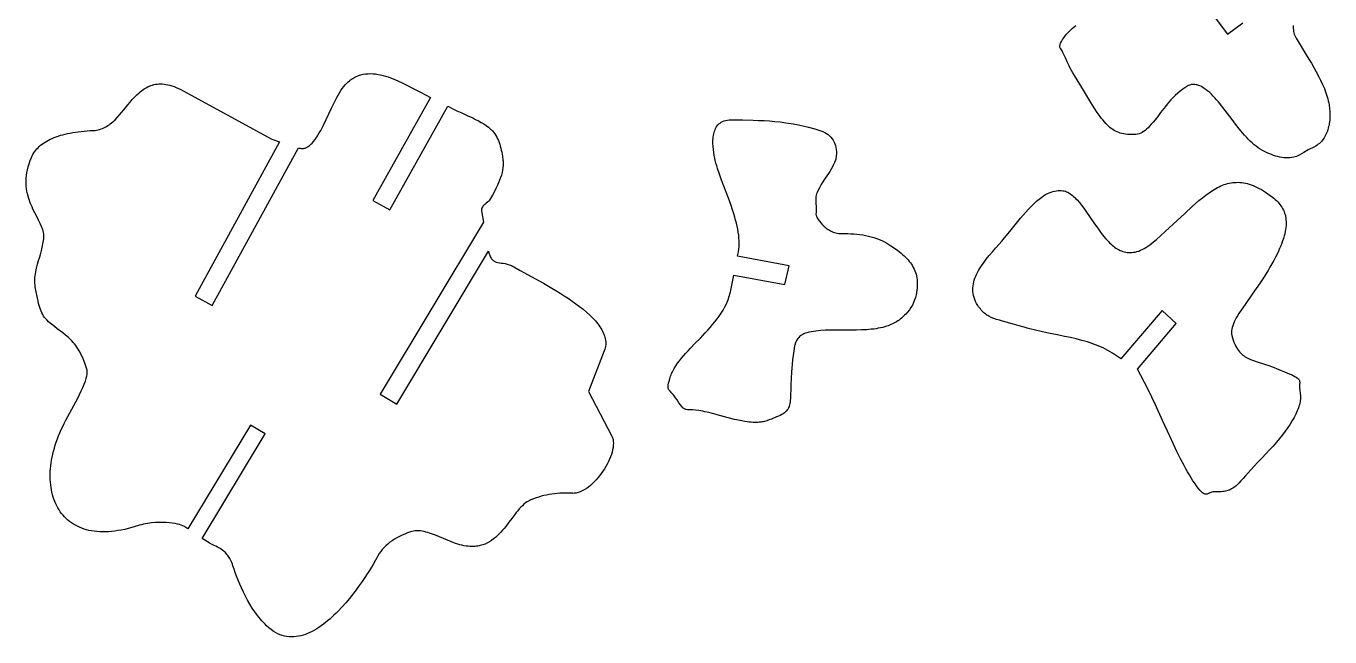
# Model space of a CAD drawing. Extents: x 0 to 1508, y 0 to 573.
# Drawn here: x 1092.5 to 1498.1, y 44.4 to 234.3 of the extents above; entities that cross this region are included whole.
import ezdxf

# ---------------------------------------------------------------- set-up
doc = ezdxf.new("R2010")
doc.units = 0
doc.layers.get('0').update_dxf_attribs({"color": 1, "linetype": 'CONTINUOUS'})

msp = doc.modelspace()

# ---------------------------------------------------------------- linework, layer by layer
for points in [[(1456.82, 244.48), (1466.25, 231.76), (1471.08, 235.34)], [(1486.76, 234.49), (1486.74, 234.03), (1486.75, 233.58), (1486.78, 233.12), (1486.84, 232.67), (1486.93, 232.23), (1487.05, 231.8), (1487.2, 231.37), (1487.39, 230.96), (1487.61, 230.55), (1489.19, 228), (1490.8, 225.39), (1491.6, 224.07), (1492.38, 222.75), (1493.15, 221.43), (1493.89, 220.11), (1494.59, 218.79), (1495.25, 217.47), (1495.86, 216.16), (1496.41, 214.86), (1496.66, 214.22), (1496.89, 213.58), (1497.11, 212.94), (1497.31, 212.31), (1497.48, 211.68), (1497.64, 211.05), (1497.77, 210.43), (1497.88, 209.82), (1498.03, 208.74), (1498.12, 207.66), (1498.14, 207.13), (1498.14, 206.6), (1498.13, 206.07), (1498.11, 205.55), (1498.07, 205.03), (1498.01, 204.53), (1497.94, 204.02), (1497.86, 203.53), (1497.75, 203.05), (1497.63, 202.57), (1497.5, 202.11), (1497.34, 201.65), (1497.17, 201.21), (1496.99, 200.78), (1496.78, 200.36), (1496.56, 199.95), (1496.33, 199.56), (1496.07, 199.19), (1495.8, 198.83), (1495.51, 198.48), (1495.2, 198.16), (1494.87, 197.85), (1494.52, 197.56), (1494.16, 197.28), (1493.78, 197.03), (1493.38, 196.8), (1492.96, 196.59), (1492.52, 196.4), (1492.25, 196.28), (1491.97, 196.14), (1491.37, 195.8), (1490.05, 194.98), (1489.33, 194.55), (1488.58, 194.15), (1488.19, 193.97), (1487.78, 193.8), (1487.37, 193.66), (1486.95, 193.54), (1486.34, 193.41), (1485.72, 193.33), (1485.09, 193.3), (1484.45, 193.31), (1483.81, 193.36), (1483.17, 193.45), (1482.52, 193.58), (1481.88, 193.73), (1481.25, 193.91), (1480.62, 194.12), (1480, 194.34), (1479.4, 194.58), (1478.81, 194.84), (1478.24, 195.11), (1477.16, 195.66), (1476.49, 196.05), (1475.84, 196.47), (1475.21, 196.94), (1474.58, 197.44), (1473.96, 197.97), (1473.36, 198.53), (1472.76, 199.12), (1472.17, 199.74), (1471.59, 200.37), (1471.02, 201.03), (1469.89, 202.39), (1468.79, 203.8), (1467.7, 205.23), (1465.57, 208.08), (1464.51, 209.45), (1463.44, 210.76), (1462.91, 211.39), (1462.37, 211.99), (1461.83, 212.56), (1461.29, 213.1), (1460.74, 213.62), (1460.19, 214.09), (1459.64, 214.53), (1459.07, 214.94), (1458.6, 215.24), (1458.15, 215.49), (1457.71, 215.7), (1457.29, 215.87), (1456.89, 216), (1456.51, 216.09), (1456.14, 216.15), (1455.78, 216.17), (1455.44, 216.16), (1455.11, 216.12), (1454.78, 216.05), (1454.47, 215.96), (1454.17, 215.84), (1453.88, 215.7), (1453.59, 215.54), (1453.31, 215.36), (1452.42, 214.72), (1451.58, 214.07), (1450.79, 213.41), (1450.05, 212.73), (1449.35, 212.06), (1448.7, 211.37), (1448.08, 210.69), (1447.5, 210.02), (1446.95, 209.35), (1446.44, 208.69), (1445.47, 207.42), (1444.58, 206.24), (1443.74, 205.17), (1443.13, 204.43), (1442.57, 203.78), (1442.05, 203.19), (1441.55, 202.68), (1441.08, 202.23), (1440.62, 201.84), (1440.18, 201.51), (1439.73, 201.24), (1439.27, 201.02), (1438.79, 200.85), (1438.29, 200.72), (1437.76, 200.64), (1437.19, 200.59), (1436.57, 200.58), (1435.9, 200.6), (1435.16, 200.65), (1434.57, 200.71), (1434, 200.79), (1433.46, 200.9), (1432.94, 201.04), (1432.43, 201.2), (1431.94, 201.39), (1431.47, 201.61), (1431.01, 201.86), (1430.56, 202.14), (1430.12, 202.45), (1429.69, 202.79), (1429.26, 203.17), (1428.84, 203.58), (1428.42, 204.02), (1427.99, 204.5), (1427.56, 205.02), (1427.13, 205.57), (1426.69, 206.16), (1425.78, 207.47), (1424.81, 208.93), (1423.78, 210.57), (1421.45, 214.39), (1418.66, 218.97), (1418.19, 219.75), (1417.76, 220.5), (1417.37, 221.23), (1417.01, 221.93), (1416.37, 223.23), (1415.84, 224.41), (1415.38, 225.43), (1414.98, 226.3), (1414.8, 226.66), (1414.62, 226.98), (1414.44, 227.25), (1414.27, 227.47), (1414.19, 227.59), (1414.13, 227.74), (1414.11, 227.91), (1414.11, 228.09), (1414.14, 228.3), (1414.19, 228.52), (1414.27, 228.75), (1414.37, 229), (1414.63, 229.53), (1414.96, 230.1), (1415.36, 230.68), (1415.82, 231.28), (1416.32, 231.88), (1416.85, 232.47), (1417.4, 233.04), (1417.97, 233.57), (1418.54, 234.06), (1419.1, 234.48)]]:
    msp.add_lwpolyline(points)
for points in [[(1168.95, 199.13), (1171.41, 198.34), (1145.17, 150.32), (1150.44, 147.44), (1177.24, 196.47), (1177.48, 196.39), (1177.75, 196.31), (1178.02, 196.27), (1178.29, 196.24), (1178.55, 196.24), (1178.82, 196.27), (1179.07, 196.31), (1179.33, 196.38), (1179.58, 196.48), (1179.83, 196.59), (1180.08, 196.72), (1180.32, 196.88), (1180.56, 197.05), (1180.8, 197.24), (1181.04, 197.45), (1181.51, 197.92), (1181.97, 198.45), (1182.43, 199.05), (1182.87, 199.69), (1183.31, 200.38), (1183.75, 201.12), (1184.18, 201.89), (1184.6, 202.69), (1185.03, 203.52), (1185.86, 205.24), (1186.69, 207), (1187.52, 208.76), (1188.35, 210.48), (1188.76, 211.3), (1189.18, 212.11), (1189.61, 212.87), (1190.03, 213.61), (1190.46, 214.29), (1190.9, 214.93), (1191.34, 215.52), (1191.79, 216.05), (1192.11, 216.39), (1192.44, 216.71), (1192.77, 217.01), (1193.11, 217.3), (1193.45, 217.56), (1193.79, 217.81), (1194.14, 218.03), (1194.49, 218.24), (1194.84, 218.43), (1195.2, 218.61), (1195.56, 218.77), (1195.92, 218.91), (1196.29, 219.04), (1196.66, 219.15), (1197.4, 219.33), (1198.16, 219.45), (1198.92, 219.52), (1199.69, 219.53), (1200.46, 219.5), (1201.24, 219.43), (1202.02, 219.31), (1202.8, 219.16), (1203.59, 218.97), (1204.37, 218.75), (1205.15, 218.5), (1205.93, 218.23), (1206.7, 217.93), (1207.47, 217.62), (1208.23, 217.28), (1209.73, 216.58), (1211.19, 215.85), (1212.59, 215.12), (1215.22, 213.75), (1218.37, 212.14), (1200.42, 180.13), (1205.66, 177.2), (1223.73, 209.4), (1225.28, 208.61), (1225.88, 208.31), (1226.55, 208), (1228.07, 207.32), (1229.74, 206.56), (1231.49, 205.74), (1232.37, 205.3), (1233.24, 204.85), (1234.08, 204.37), (1234.89, 203.88), (1235.66, 203.37), (1236.38, 202.85), (1237.03, 202.3), (1237.33, 202.02), (1237.61, 201.74), (1237.99, 201.3), (1238.35, 200.83), (1238.67, 200.34), (1238.96, 199.82), (1239.23, 199.29), (1239.47, 198.74), (1239.69, 198.17), (1239.89, 197.58), (1240.07, 196.99), (1240.22, 196.38), (1240.36, 195.77), (1240.49, 195.15), (1240.7, 193.9), (1240.86, 192.66), (1240.9, 192.27), (1240.92, 191.88), (1240.93, 191.49), (1240.92, 191.1), (1240.87, 190.32), (1240.76, 189.54), (1240.6, 188.75), (1240.39, 187.97), (1240.14, 187.19), (1239.86, 186.4), (1239.54, 185.62), (1239.19, 184.84), (1238.82, 184.06), (1238.43, 183.28), (1237.59, 181.72), (1236.71, 180.18), (1236.61, 180.03), (1236.47, 179.88), (1236.1, 179.56), (1235.66, 179.21), (1235.2, 178.83), (1234.97, 178.62), (1234.77, 178.4), (1234.58, 178.18), (1234.43, 177.94), (1234.31, 177.7), (1234.23, 177.44), (1234.19, 177.16), (1234.22, 176.88), (1234.85, 173.32), (1202.71, 119.86), (1207.86, 116.77), (1236.44, 164.32), (1236.54, 163.86), (1236.64, 163.45), (1236.76, 163.07), (1236.89, 162.74), (1237.03, 162.43), (1237.19, 162.17), (1237.35, 161.93), (1237.53, 161.72), (1237.71, 161.54), (1237.91, 161.38), (1238.11, 161.24), (1238.32, 161.13), (1238.55, 161.03), (1238.78, 160.94), (1239.27, 160.81), (1239.8, 160.72), (1240.36, 160.64), (1240.94, 160.55), (1241.56, 160.45), (1242.2, 160.32), (1242.86, 160.12), (1243.2, 160), (1243.54, 159.86), (1243.89, 159.69), (1244.25, 159.5), (1246.29, 158.36), (1248.54, 157.12), (1250.96, 155.78), (1253.49, 154.36), (1256.07, 152.87), (1257.36, 152.09), (1258.65, 151.3), (1259.92, 150.49), (1261.18, 149.67), (1262.4, 148.83), (1263.59, 147.98), (1264.74, 147.12), (1265.84, 146.25), (1266.89, 145.37), (1267.87, 144.48), (1268.79, 143.57), (1269.22, 143.12), (1269.63, 142.67), (1270.02, 142.21), (1270.39, 141.75), (1270.74, 141.29), (1271.06, 140.83), (1271.36, 140.37), (1271.64, 139.91), (1271.89, 139.44), (1272.11, 138.98), (1272.31, 138.51), (1272.47, 138.05), (1272.61, 137.58), (1272.72, 137.11), (1272.8, 136.65), (1272.85, 136.18), (1272.86, 135.71), (1272.84, 135.24), (1272.79, 134.78), (1272.7, 134.31), (1272.58, 133.84), (1272.42, 133.38), (1267.54, 120.71), (1274.76, 106.82), (1274.88, 106.58), (1274.98, 106.33), (1275.06, 106.07), (1275.12, 105.79), (1275.18, 105.51), (1275.21, 105.22), (1275.24, 104.6), (1275.22, 103.96), (1275.14, 103.29), (1275.01, 102.59), (1274.84, 101.88), (1274.61, 101.15), (1274.35, 100.4), (1274.04, 99.65), (1273.7, 98.89), (1273.32, 98.14), (1272.9, 97.39), (1272.46, 96.64), (1271.98, 95.91), (1271.48, 95.19), (1270.96, 94.5), (1270.41, 93.82), (1269.85, 93.18), (1269.27, 92.56), (1268.67, 91.98), (1268.07, 91.45), (1267.45, 90.95), (1266.83, 90.5), (1266.2, 90.11), (1265.57, 89.77), (1264.94, 89.49), (1264.62, 89.37), (1264.31, 89.27), (1264, 89.19), (1263.69, 89.12), (1263.38, 89.07), (1263.08, 89.04), (1262.77, 89.03), (1262.47, 89.04), (1261.7, 89.08), (1260.92, 89.1), (1260.13, 89.1), (1259.34, 89.08), (1258.54, 89.05), (1257.73, 88.99), (1256.92, 88.9), (1256.1, 88.8), (1255.28, 88.67), (1254.46, 88.51), (1253.64, 88.33), (1252.82, 88.12), (1252.01, 87.89), (1251.19, 87.62), (1250.37, 87.32), (1249.56, 86.99), (1249, 86.72), (1248.46, 86.4), (1247.93, 86.03), (1247.42, 85.62), (1246.92, 85.17), (1246.43, 84.69), (1245.96, 84.17), (1245.48, 83.63), (1245.02, 83.06), (1244.55, 82.48), (1243.63, 81.26), (1242.7, 80.02), (1241.74, 78.77), (1241.24, 78.15), (1240.74, 77.55), (1240.22, 76.96), (1239.68, 76.39), (1239.13, 75.85), (1238.56, 75.33), (1237.96, 74.84), (1237.34, 74.39), (1236.7, 73.98), (1236.03, 73.61), (1235.33, 73.28), (1234.97, 73.14), (1234.6, 73.01), (1234.23, 72.89), (1233.84, 72.78), (1233.45, 72.7), (1233.04, 72.62), (1232.63, 72.56), (1232.21, 72.52), (1231.78, 72.5), (1231.34, 72.49), (1230.69, 72.5), (1230.04, 72.56), (1229.4, 72.64), (1228.75, 72.76), (1228.1, 72.9), (1227.45, 73.07), (1226.81, 73.26), (1226.16, 73.46), (1224.88, 73.92), (1223.61, 74.43), (1221.1, 75.47), (1219.87, 75.98), (1218.67, 76.43), (1218.08, 76.64), (1217.49, 76.83), (1216.91, 76.99), (1216.34, 77.13), (1215.78, 77.25), (1215.22, 77.33), (1214.67, 77.38), (1214.14, 77.4), (1213.61, 77.38), (1213.09, 77.31), (1212.58, 77.21), (1212.08, 77.06), (1211.19, 76.72), (1210.32, 76.37), (1209.48, 75.99), (1208.66, 75.6), (1207.88, 75.18), (1207.13, 74.74), (1206.42, 74.28), (1205.73, 73.8), (1205.08, 73.28), (1204.47, 72.75), (1203.89, 72.18), (1203.36, 71.59), (1202.86, 70.97), (1202.4, 70.32), (1201.98, 69.64), (1201.61, 68.93), (1201.23, 68.22), (1200.47, 66.89), (1199.95, 66.03), (1199.35, 65.06), (1198.66, 63.99), (1197.91, 62.84), (1197.07, 61.63), (1196.18, 60.35), (1195.21, 59.04), (1194.19, 57.7), (1193.11, 56.36), (1191.98, 55.01), (1190.8, 53.69), (1189.58, 52.39), (1188.95, 51.76), (1188.31, 51.15), (1187.67, 50.55), (1187.02, 49.96), (1186.35, 49.4), (1185.69, 48.85), (1185.01, 48.33), (1184.33, 47.83), (1183.64, 47.36), (1182.95, 46.92), (1182.25, 46.5), (1181.55, 46.12), (1180.84, 45.77), (1180.13, 45.46), (1179.42, 45.18), (1178.7, 44.94), (1177.99, 44.74), (1177.27, 44.59), (1176.55, 44.48), (1175.83, 44.41), (1175.11, 44.39), (1174.4, 44.42), (1173.68, 44.51), (1172.97, 44.64), (1172.25, 44.83), (1171.54, 45.08), (1170.84, 45.38), (1170.13, 45.75), (1169.44, 46.18), (1168.74, 46.67), (1168.05, 47.23), (1167.37, 47.85), (1166.88, 48.34), (1166.39, 48.85), (1165.92, 49.38), (1165.46, 49.91), (1165.01, 50.46), (1164.57, 51.03), (1163.73, 52.18), (1162.92, 53.38), (1162.16, 54.6), (1161.45, 55.84), (1160.77, 57.09), (1160.14, 58.35), (1159.55, 59.6), (1159, 60.83), (1158.49, 62.05), (1158.03, 63.24), (1157.61, 64.39), (1157.22, 65.49), (1156.88, 66.54), (1156.72, 67.03), (1156.54, 67.5), (1156.36, 67.93), (1156.16, 68.34), (1155.95, 68.73), (1155.73, 69.09), (1155.51, 69.43), (1155.27, 69.75), (1155.03, 70.05), (1154.78, 70.33), (1154.53, 70.59), (1154.27, 70.83), (1153.74, 71.28), (1153.2, 71.66), (1152.66, 72), (1152.11, 72.31), (1151.57, 72.58), (1151.04, 72.83), (1150.04, 73.32), (1149.58, 73.56), (1149.15, 73.82), (1147.3, 75.04), (1166.9, 107.5), (1162.35, 110.24), (1142.86, 77.97), (1141.6, 78.8), (1141.27, 78.98), (1140.83, 79.15), (1140.28, 79.33), (1139.62, 79.49), (1138.87, 79.64), (1138.03, 79.77), (1137.11, 79.88), (1136.12, 79.95), (1135.07, 79.99), (1133.96, 79.98), (1132.79, 79.93), (1131.59, 79.82), (1130.35, 79.65), (1129.73, 79.55), (1129.09, 79.42), (1128.45, 79.28), (1127.81, 79.12), (1127.16, 78.95), (1126.51, 78.75), (1125.39, 78.41), (1124.29, 78.1), (1123.21, 77.84), (1122.16, 77.62), (1121.13, 77.43), (1120.12, 77.28), (1119.13, 77.17), (1118.17, 77.09), (1117.23, 77.05), (1116.32, 77.05), (1115.43, 77.08), (1114.57, 77.14), (1113.72, 77.23), (1112.91, 77.36), (1112.11, 77.52), (1111.34, 77.71), (1110.6, 77.93), (1109.88, 78.19), (1109.18, 78.47), (1108.51, 78.78), (1107.86, 79.12), (1107.24, 79.48), (1106.65, 79.88), (1106.07, 80.3), (1105.53, 80.74), (1105.01, 81.21), (1104.51, 81.71), (1104.04, 82.23), (1103.6, 82.77), (1103.18, 83.33), (1102.79, 83.92), (1102.42, 84.53), (1102.08, 85.16), (1101.76, 85.81), (1101.47, 86.48), (1101.21, 87.17), (1100.97, 87.88), (1100.76, 88.6), (1100.58, 89.35), (1100.42, 90.11), (1100.29, 90.88), (1100.19, 91.67), (1100.12, 92.48), (1100.07, 93.3), (1100.04, 94.13), (1100.05, 94.98), (1100.08, 95.84), (1100.14, 96.71), (1100.23, 97.59), (1100.35, 98.49), (1100.49, 99.39), (1100.66, 100.3), (1100.86, 101.23), (1101.09, 102.15), (1101.34, 103.09), (1101.62, 104.04), (1101.93, 104.99), (1102.27, 105.94), (1102.64, 106.9), (1103.04, 107.87), (1103.47, 108.84), (1103.92, 109.81), (1104.4, 110.79), (1104.92, 111.77), (1107.41, 116.36), (1108.63, 118.65), (1109.19, 119.78), (1109.72, 120.87), (1110.2, 121.92), (1110.63, 122.93), (1110.98, 123.89), (1111.27, 124.79), (1111.38, 125.21), (1111.47, 125.62), (1111.53, 126), (1111.57, 126.37), (1111.59, 126.72), (1111.58, 127.04), (1111.54, 127.34), (1111.47, 127.61), (1111.15, 128.6), (1110.82, 129.52), (1110.49, 130.38), (1110.15, 131.18), (1109.8, 131.94), (1109.45, 132.64), (1109.09, 133.29), (1108.72, 133.9), (1108.35, 134.47), (1107.98, 135), (1107.59, 135.5), (1107.21, 135.96), (1106.82, 136.4), (1106.42, 136.81), (1106.02, 137.2), (1105.61, 137.57), (1104.79, 138.26), (1103.95, 138.91), (1102.23, 140.18), (1101.35, 140.86), (1100.46, 141.59), (1100.01, 141.98), (1099.56, 142.4), (1099.11, 142.85), (1098.65, 143.32), (1098.31, 143.73), (1098, 144.16), (1097.71, 144.64), (1097.45, 145.14), (1097.21, 145.68), (1097, 146.24), (1096.79, 146.84), (1096.61, 147.46), (1096.44, 148.11), (1096.28, 148.78), (1095.98, 150.2), (1095.69, 151.71), (1095.4, 153.29), (1095.32, 153.84), (1095.27, 154.4), (1095.25, 154.97), (1095.26, 155.54), (1095.3, 156.11), (1095.36, 156.7), (1095.44, 157.28), (1095.54, 157.87), (1095.79, 159.05), (1096.09, 160.24), (1096.42, 161.42), (1096.77, 162.6), (1097.1, 163.76), (1097.42, 164.91), (1097.68, 166.03), (1097.8, 166.58), (1097.89, 167.12), (1097.97, 167.65), (1098.02, 168.18), (1098.05, 168.69), (1098.05, 169.19), (1098.02, 169.68), (1097.96, 170.16), (1097.87, 170.63), (1097.74, 171.08), (1097.57, 171.53), (1097.38, 172), (1096.93, 172.97), (1096.41, 174), (1095.85, 175.08), (1095.26, 176.23), (1094.67, 177.44), (1094.38, 178.07), (1094.11, 178.72), (1093.85, 179.38), (1093.6, 180.06), (1093.37, 180.75), (1093.16, 181.47), (1092.98, 182.2), (1092.82, 182.95), (1092.7, 183.72), (1092.61, 184.51), (1092.55, 185.32), (1092.54, 186.14), (1092.56, 186.99), (1092.64, 187.86), (1092.76, 188.74), (1092.93, 189.65), (1093.16, 190.58), (1093.45, 191.52), (1093.8, 192.49), (1094.21, 193.49), (1094.43, 193.96), (1094.68, 194.41), (1094.95, 194.86), (1095.24, 195.29), (1095.56, 195.7), (1095.9, 196.11), (1096.26, 196.5), (1096.65, 196.87), (1097.07, 197.24), (1097.51, 197.59), (1097.97, 197.92), (1098.46, 198.25), (1098.97, 198.56), (1099.5, 198.85), (1100.07, 199.14), (1100.65, 199.41), (1101.26, 199.66), (1101.9, 199.9), (1102.56, 200.13), (1103.25, 200.35), (1103.96, 200.55), (1104.7, 200.74), (1105.46, 200.91), (1106.25, 201.07), (1107.06, 201.22), (1107.9, 201.35), (1108.77, 201.47), (1109.66, 201.58), (1110.58, 201.67), (1111.53, 201.75), (1112.5, 201.81), (1113.49, 201.86), (1114, 201.9), (1114.48, 201.96), (1114.96, 202.06), (1115.42, 202.17), (1115.87, 202.32), (1116.31, 202.48), (1116.74, 202.67), (1117.16, 202.88), (1117.57, 203.11), (1117.97, 203.36), (1118.36, 203.63), (1118.74, 203.92), (1119.12, 204.22), (1119.49, 204.53), (1120.2, 205.21), (1120.9, 205.92), (1121.58, 206.68), (1122.25, 207.46), (1122.91, 208.25), (1124.23, 209.87), (1124.89, 210.67), (1125.56, 211.45), (1126.25, 212.21), (1126.96, 212.93), (1127.69, 213.6), (1128.07, 213.92), (1128.45, 214.22), (1128.84, 214.51), (1129.24, 214.78), (1129.65, 215.04), (1130.07, 215.27), (1130.5, 215.48), (1130.94, 215.68), (1131.39, 215.85), (1131.85, 215.99), (1132.33, 216.11), (1132.82, 216.21), (1133.32, 216.28), (1133.84, 216.32), (1134.37, 216.33), (1134.92, 216.31), (1135.48, 216.26), (1136.06, 216.18), (1136.66, 216.06), (1137.27, 215.91), (1137.91, 215.72), (1138.56, 215.5), (1139.23, 215.23), (1139.92, 214.93), (1140.63, 214.59), (1141.36, 214.21), (1168.95, 199.13)], [(1339.8, 201.76), (1340.43, 201.53), (1341.02, 201.25), (1341.57, 200.93), (1342.07, 200.58), (1342.52, 200.18), (1342.93, 199.75), (1343.3, 199.29), (1343.62, 198.8), (1343.89, 198.27), (1344.12, 197.72), (1344.31, 197.15), (1344.45, 196.55), (1344.54, 195.93), (1344.6, 195.29), (1344.6, 194.63), (1344.57, 193.96), (1344.53, 193.62), (1344.47, 193.28), (1344.39, 192.94), (1344.29, 192.6), (1344.05, 191.92), (1343.75, 191.23), (1343.4, 190.54), (1343, 189.84), (1342.57, 189.14), (1342.12, 188.44), (1341.17, 187.01), (1340.23, 185.55), (1339.77, 184.82), (1339.35, 184.07), (1338.96, 183.32), (1338.6, 182.57), (1338.45, 182.14), (1338.33, 181.71), (1338.25, 181.27), (1338.2, 180.84), (1338.17, 180.4), (1338.17, 179.96), (1338.21, 179.1), (1338.28, 178.26), (1338.33, 177.45), (1338.33, 177.06), (1338.32, 176.69), (1338.28, 176.33), (1338.22, 175.99), (1338.21, 175.9), (1338.22, 175.78), (1338.3, 175.48), (1338.45, 175.11), (1338.67, 174.67), (1338.97, 174.18), (1339.33, 173.65), (1339.76, 173.11), (1340.25, 172.56), (1340.81, 172.03), (1341.11, 171.77), (1341.42, 171.51), (1341.75, 171.27), (1342.1, 171.04), (1342.46, 170.83), (1342.83, 170.62), (1343.22, 170.44), (1343.61, 170.28), (1344.03, 170.13), (1344.45, 170.01), (1344.89, 169.92), (1345.34, 169.85), (1345.8, 169.81), (1346.27, 169.8), (1347.22, 169.8), (1348.16, 169.78), (1349.1, 169.74), (1350.04, 169.68), (1350.96, 169.6), (1351.88, 169.5), (1352.8, 169.37), (1353.69, 169.21), (1354.58, 169.02), (1355.45, 168.81), (1356.31, 168.56), (1357.15, 168.28), (1357.97, 167.96), (1358.77, 167.6), (1359.55, 167.21), (1360.3, 166.78), (1361.51, 166.03), (1362.65, 165.27), (1363.73, 164.5), (1364.24, 164.1), (1364.74, 163.7), (1365.21, 163.3), (1365.67, 162.89), (1366.11, 162.47), (1366.52, 162.04), (1366.92, 161.61), (1367.29, 161.16), (1367.64, 160.71), (1367.96, 160.24), (1368.26, 159.76), (1368.54, 159.27), (1368.79, 158.77), (1369.01, 158.25), (1369.21, 157.73), (1369.38, 157.18), (1369.52, 156.62), (1369.63, 156.04), (1369.71, 155.45), (1369.77, 154.84), (1369.79, 154.21), (1369.78, 153.57), (1369.74, 152.9), (1369.66, 152.21), (1369.56, 151.51), (1369.41, 150.78), (1369.32, 150.37), (1369.21, 149.96), (1368.94, 149.16), (1368.62, 148.37), (1368.24, 147.59), (1367.8, 146.84), (1367.31, 146.1), (1366.77, 145.4), (1366.17, 144.72), (1365.85, 144.4), (1365.53, 144.08), (1365.18, 143.77), (1364.83, 143.47), (1364.47, 143.19), (1364.09, 142.91), (1363.7, 142.64), (1363.3, 142.39), (1362.9, 142.15), (1362.47, 141.92), (1362.04, 141.7), (1361.6, 141.49), (1361.15, 141.3), (1360.68, 141.13), (1360.21, 140.96), (1359.73, 140.82), (1359.06, 140.64), (1358.36, 140.48), (1357.66, 140.34), (1356.94, 140.23), (1356.21, 140.13), (1355.47, 140.04), (1353.95, 139.92), (1352.4, 139.85), (1350.82, 139.81), (1349.22, 139.8), (1347.62, 139.8), (1344.41, 139.8), (1342.82, 139.78), (1341.26, 139.73), (1339.73, 139.63), (1338.98, 139.56), (1338.24, 139.48), (1337.51, 139.38), (1336.79, 139.26), (1336.09, 139.12), (1335.41, 138.97), (1334.94, 138.83), (1334.52, 138.66), (1334.13, 138.47), (1333.77, 138.25), (1333.44, 138.01), (1333.14, 137.75), (1332.88, 137.48), (1332.64, 137.2), (1332.43, 136.9), (1332.24, 136.6), (1332.09, 136.3), (1331.95, 136), (1331.84, 135.71), (1331.74, 135.42), (1331.67, 135.15), (1331.62, 134.88), (1331.37, 133.35), (1331.16, 131.9), (1330.99, 130.53), (1330.84, 129.23), (1330.72, 128), (1330.63, 126.84), (1330.5, 124.72), (1330.43, 122.85), (1330.39, 121.21), (1330.36, 119.77), (1330.3, 118.52), (1330.26, 117.96), (1330.2, 117.44), (1330.12, 116.95), (1330.02, 116.5), (1329.9, 116.08), (1329.75, 115.69), (1329.57, 115.32), (1329.35, 114.98), (1329.09, 114.66), (1328.8, 114.35), (1328.45, 114.07), (1328.07, 113.79), (1327.63, 113.53), (1327.13, 113.27), (1326.58, 113.02), (1325.97, 112.78), (1324.38, 112.14), (1323.66, 111.86), (1322.95, 111.61), (1322.23, 111.4), (1321.86, 111.31), (1321.47, 111.23), (1321.07, 111.17), (1320.64, 111.12), (1320.2, 111.09), (1319.73, 111.07), (1319.23, 111.07), (1318.7, 111.09), (1318.13, 111.13), (1317.52, 111.19), (1316.88, 111.27), (1316.18, 111.37), (1314.65, 111.65), (1312.89, 112.02), (1310.9, 112.5), (1308.63, 113.09), (1306.06, 113.81), (1305.21, 114.04), (1304.42, 114.24), (1303.69, 114.41), (1303.02, 114.55), (1301.83, 114.76), (1300.83, 114.89), (1300, 114.97), (1299.32, 115), (1298.75, 115.02), (1298.28, 115.04), (1297.88, 115.1), (1297.7, 115.14), (1297.53, 115.2), (1297.36, 115.28), (1297.2, 115.37), (1297.04, 115.49), (1296.87, 115.64), (1296.52, 116.02), (1296.12, 116.54), (1295.65, 117.22), (1295.08, 118.08), (1294.6, 118.77), (1294.17, 119.34), (1293.79, 119.81), (1293.44, 120.19), (1292.88, 120.77), (1292.67, 121.01), (1292.5, 121.23), (1292.37, 121.46), (1292.29, 121.7), (1292.25, 121.99), (1292.26, 122.33), (1292.32, 122.74), (1292.42, 123.25), (1292.57, 123.86), (1292.76, 124.61), (1292.88, 125.02), (1293.01, 125.44), (1293.17, 125.85), (1293.34, 126.26), (1293.72, 127.07), (1294.16, 127.87), (1294.66, 128.67), (1295.2, 129.46), (1295.78, 130.24), (1296.41, 131.03), (1297.07, 131.81), (1297.75, 132.59), (1298.47, 133.37), (1299.21, 134.15), (1300.73, 135.73), (1302.29, 137.33), (1303.84, 138.97), (1304.61, 139.8), (1305.36, 140.64), (1306.1, 141.5), (1306.81, 142.37), (1307.5, 143.26), (1308.16, 144.16), (1308.78, 145.09), (1309.36, 146.03), (1309.89, 146.99), (1310.38, 147.98), (1310.61, 148.48), (1310.82, 148.98), (1311.02, 149.5), (1311.2, 150.01), (1311.36, 150.54), (1311.51, 151.07), (1311.65, 151.61), (1311.77, 152.16), (1312.7, 156.89), (1328.53, 153.92), (1329.87, 159.79), (1313.86, 162.78), (1313.88, 162.87), (1314.13, 164.12), (1314.26, 164.94), (1314.34, 165.77), (1314.38, 166.63), (1314.37, 167.5), (1314.31, 168.39), (1314.22, 169.29), (1314.09, 170.21), (1313.93, 171.14), (1313.74, 172.08), (1313.52, 173.03), (1313.27, 173.98), (1313, 174.95), (1312.7, 175.91), (1312.39, 176.88), (1311.73, 178.83), (1311.02, 180.77), (1310.3, 182.7), (1308.89, 186.45), (1308.23, 188.26), (1307.65, 190), (1307.39, 190.85), (1307.16, 191.68), (1306.95, 192.48), (1306.77, 193.26), (1306.61, 194.08), (1306.46, 194.96), (1306.34, 195.9), (1306.25, 196.87), (1306.2, 197.86), (1306.2, 198.36), (1306.21, 198.85), (1306.24, 199.35), (1306.29, 199.83), (1306.36, 200.31), (1306.45, 200.78), (1306.56, 201.23), (1306.7, 201.67), (1306.86, 202.1), (1307.05, 202.5), (1307.26, 202.89), (1307.51, 203.25), (1307.78, 203.59), (1308.09, 203.9), (1308.43, 204.18), (1308.81, 204.43), (1309.22, 204.65), (1309.67, 204.83), (1310.16, 204.97), (1310.69, 205.07), (1311.27, 205.14), (1311.88, 205.15), (1315.36, 205.12), (1318.76, 205.06), (1320.43, 205), (1322.11, 204.93), (1323.78, 204.82), (1325.46, 204.68), (1327.15, 204.5), (1328.86, 204.28), (1330.59, 204.01), (1332.35, 203.69), (1334.14, 203.31), (1335.98, 202.86), (1337.86, 202.35), (1339.8, 201.76)], [(1416.56, 182.66), (1416.94, 182.44), (1417.32, 182.19), (1417.69, 181.92), (1418.06, 181.63), (1418.42, 181.32), (1418.78, 180.98), (1419.14, 180.63), (1419.5, 180.26), (1420.2, 179.47), (1420.89, 178.62), (1421.57, 177.72), (1422.25, 176.79), (1423.59, 174.84), (1424.95, 172.84), (1425.63, 171.85), (1426.32, 170.87), (1427.03, 169.92), (1427.74, 169.01), (1428.47, 168.14), (1429.22, 167.33), (1429.6, 166.94), (1429.98, 166.58), (1430.38, 166.23), (1430.77, 165.9), (1431.18, 165.59), (1431.58, 165.3), (1432, 165.04), (1432.42, 164.8), (1432.85, 164.58), (1433.29, 164.39), (1433.73, 164.23), (1434.18, 164.1), (1434.64, 163.99), (1435.11, 163.92), (1435.59, 163.88), (1436.08, 163.88), (1436.57, 163.9), (1437.08, 163.97), (1437.59, 164.07), (1438.12, 164.21), (1438.65, 164.38), (1439.2, 164.6), (1439.76, 164.86), (1440.32, 165.16), (1440.9, 165.51), (1441.5, 165.9), (1442.1, 166.34), (1442.72, 166.82), (1444.15, 168.01), (1445.53, 169.21), (1446.87, 170.4), (1448.17, 171.57), (1450.65, 173.88), (1453, 176.09), (1455.25, 178.17), (1456.34, 179.15), (1457.41, 180.07), (1458.47, 180.95), (1459.52, 181.77), (1460.57, 182.52), (1461.6, 183.21), (1462.12, 183.52), (1462.64, 183.82), (1463.16, 184.1), (1463.68, 184.36), (1464.2, 184.6), (1464.73, 184.82), (1465.25, 185.01), (1465.78, 185.19), (1466.31, 185.34), (1466.84, 185.47), (1467.38, 185.57), (1467.92, 185.65), (1468.47, 185.71), (1469.02, 185.73), (1469.58, 185.74), (1470.14, 185.71), (1470.71, 185.66), (1471.28, 185.58), (1471.86, 185.47), (1472.45, 185.33), (1473.05, 185.16), (1473.65, 184.96), (1474.27, 184.73), (1474.89, 184.46), (1475.52, 184.17), (1476.16, 183.84), (1476.81, 183.48), (1477.47, 183.08), (1478.15, 182.65), (1478.83, 182.19), (1479.52, 181.68), (1480.23, 181.15), (1480.68, 180.78), (1481.1, 180.41), (1481.51, 180.04), (1481.89, 179.65), (1482.24, 179.26), (1482.58, 178.85), (1482.88, 178.44), (1483.17, 178.01), (1483.42, 177.57), (1483.66, 177.12), (1483.86, 176.66), (1484.04, 176.18), (1484.19, 175.68), (1484.31, 175.17), (1484.41, 174.65), (1484.47, 174.1), (1484.51, 173.54), (1484.51, 172.96), (1484.49, 172.36), (1484.44, 171.74), (1484.35, 171.1), (1484.23, 170.44), (1484.08, 169.76), (1483.9, 169.05), (1483.69, 168.32), (1483.44, 167.57), (1483.16, 166.79), (1482.84, 165.98), (1482.49, 165.15), (1482.1, 164.29), (1481.68, 163.4), (1481.22, 162.49), (1480.66, 161.42), (1480.08, 160.37), (1479.48, 159.34), (1478.88, 158.32), (1478.27, 157.34), (1477.66, 156.37), (1476.42, 154.49), (1475.19, 152.69), (1473.98, 150.97), (1471.73, 147.78), (1470.72, 146.3), (1469.81, 144.9), (1469.4, 144.23), (1469.02, 143.57), (1468.69, 142.94), (1468.38, 142.33), (1468.12, 141.73), (1467.9, 141.15), (1467.73, 140.6), (1467.61, 140.06), (1467.53, 139.54), (1467.51, 139.04), (1467.54, 138.56), (1467.58, 138.32), (1467.63, 138.1), (1467.84, 137.35), (1468.06, 136.66), (1468.3, 136.02), (1468.56, 135.42), (1468.82, 134.87), (1469.1, 134.36), (1469.4, 133.89), (1469.71, 133.45), (1470.03, 133.05), (1470.36, 132.68), (1470.71, 132.34), (1471.06, 132.03), (1471.43, 131.75), (1471.81, 131.49), (1472.21, 131.25), (1472.61, 131.03), (1473.02, 130.82), (1473.44, 130.64), (1474.32, 130.29), (1475.23, 129.99), (1476.17, 129.69), (1477.15, 129.4), (1478.15, 129.08), (1479.18, 128.73), (1480.24, 128.32), (1482.26, 127.51), (1484.02, 126.82), (1485.51, 126.22), (1486.16, 125.94), (1486.74, 125.67), (1487.24, 125.41), (1487.68, 125.14), (1488.04, 124.87), (1488.33, 124.59), (1488.45, 124.45), (1488.55, 124.3), (1488.63, 124.15), (1488.69, 123.99), (1488.73, 123.82), (1488.76, 123.65), (1488.76, 123.48), (1488.75, 123.29), (1488.72, 122.93), (1488.71, 122.56), (1488.71, 122.17), (1488.73, 121.78), (1488.8, 120.98), (1488.88, 120.15), (1488.94, 119.29), (1488.94, 118.85), (1488.94, 118.4), (1488.91, 117.95), (1488.85, 117.5), (1488.77, 117.04), (1488.65, 116.58), (1488.51, 116.11), (1488.34, 115.63), (1487.96, 114.66), (1487.51, 113.67), (1486.98, 112.66), (1486.39, 111.63), (1485.73, 110.57), (1485.01, 109.49), (1484.22, 108.39), (1483.37, 107.26), (1482.46, 106.11), (1481.48, 104.94), (1480.45, 103.74), (1479.35, 102.52), (1478.2, 101.27), (1476.99, 99.99), (1475.73, 98.69), (1474.61, 97.52), (1473.62, 96.44), (1472.72, 95.43), (1471.91, 94.5), (1471.17, 93.66), (1470.48, 92.89), (1469.83, 92.2), (1469.19, 91.59), (1468.88, 91.31), (1468.56, 91.06), (1468.24, 90.82), (1467.91, 90.6), (1467.57, 90.41), (1467.23, 90.23), (1466.87, 90.07), (1466.5, 89.94), (1466.11, 89.82), (1465.7, 89.72), (1465.27, 89.64), (1464.82, 89.58), (1464.34, 89.55), (1463.84, 89.53), (1463.31, 89.53), (1462.75, 89.55), (1462.48, 89.55), (1462.24, 89.54), (1461.79, 89.49), (1461.4, 89.4), (1461.05, 89.28), (1460.74, 89.15), (1460.46, 89.02), (1460.2, 88.9), (1459.95, 88.81), (1459.69, 88.76), (1459.57, 88.76), (1459.43, 88.77), (1459.3, 88.79), (1459.16, 88.84), (1459.01, 88.9), (1458.85, 88.99), (1458.51, 89.23), (1458.13, 89.58), (1457.69, 90.05), (1457.19, 90.66), (1456.63, 91.38), (1456.08, 92.15), (1455.52, 92.97), (1454.97, 93.83), (1454.42, 94.74), (1453.87, 95.68), (1453.31, 96.67), (1452.76, 97.68), (1451.65, 99.81), (1450.55, 102.05), (1449.44, 104.37), (1448.33, 106.76), (1446.11, 111.64), (1443.88, 116.53), (1442.76, 118.93), (1441.63, 121.27), (1440.5, 123.53), (1439.37, 125.68), (1438.31, 127.68), (1450.35, 141.87), (1445.91, 145.93), (1433.11, 130.84), (1432.95, 130.94), (1431.74, 131.74), (1430.47, 132.6), (1429.78, 133.05), (1429.07, 133.47), (1428.34, 133.87), (1427.59, 134.25), (1426.82, 134.6), (1426.04, 134.94), (1425.23, 135.25), (1424.41, 135.55), (1423.58, 135.83), (1422.73, 136.1), (1421.87, 136.36), (1421, 136.6), (1419.23, 137.05), (1417.43, 137.46), (1415.61, 137.85), (1413.77, 138.22), (1410.11, 138.95), (1408.3, 139.33), (1406.51, 139.74), (1404.77, 140.18), (1403.91, 140.41), (1403.06, 140.66), (1401.46, 141.13), (1400, 141.54), (1397.44, 142.24), (1396.32, 142.54), (1395.31, 142.83), (1394.38, 143.12), (1393.54, 143.42), (1392.77, 143.74), (1392.06, 144.09), (1391.72, 144.28), (1391.4, 144.48), (1391.09, 144.7), (1390.79, 144.93), (1390.5, 145.17), (1390.21, 145.44), (1389.94, 145.72), (1389.67, 146.02), (1389.4, 146.35), (1389.13, 146.69), (1388.87, 147.07), (1388.61, 147.46), (1388.24, 148.09), (1387.93, 148.71), (1387.66, 149.33), (1387.45, 149.94), (1387.28, 150.55), (1387.17, 151.16), (1387.09, 151.76), (1387.06, 152.37), (1387.08, 152.97), (1387.13, 153.56), (1387.22, 154.16), (1387.35, 154.75), (1387.51, 155.34), (1387.71, 155.93), (1387.94, 156.52), (1388.21, 157.11), (1388.5, 157.7), (1388.81, 158.28), (1389.16, 158.87), (1389.53, 159.46), (1389.92, 160.04), (1390.33, 160.63), (1391.21, 161.8), (1392.16, 162.97), (1393.15, 164.15), (1394.19, 165.34), (1395.25, 166.53), (1396.09, 167.49), (1396.92, 168.47), (1398.59, 170.49), (1400.25, 172.54), (1401.91, 174.55), (1402.74, 175.53), (1403.56, 176.48), (1404.39, 177.39), (1405.21, 178.26), (1406.03, 179.08), (1406.86, 179.84), (1407.68, 180.54), (1408.09, 180.86), (1408.5, 181.17), (1409.09, 181.57), (1409.68, 181.92), (1410.26, 182.22), (1410.84, 182.48), (1411.41, 182.7), (1411.98, 182.87), (1412.53, 183.01), (1413.06, 183.1), (1413.58, 183.16), (1414.08, 183.19), (1414.56, 183.18), (1415.02, 183.13), (1415.45, 183.06), (1415.85, 182.95), (1416.22, 182.82), (1416.56, 182.66)]]:
    msp.add_lwpolyline(points, close=True)

doc.saveas('drawing.dxf')
